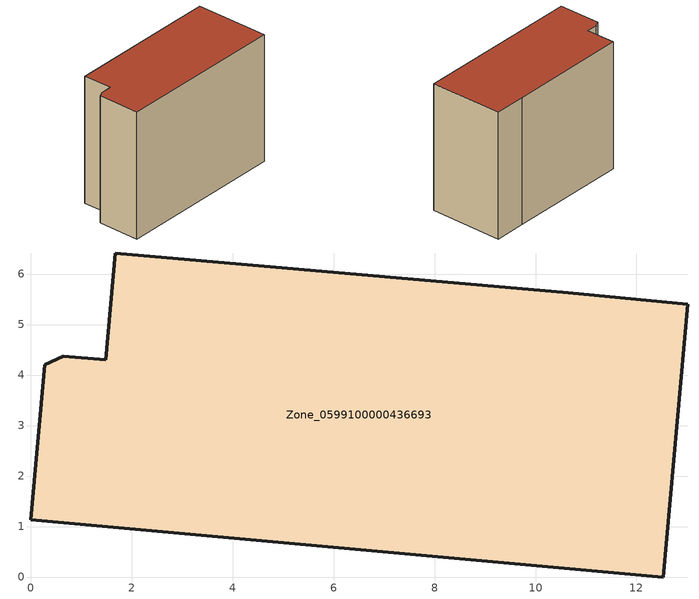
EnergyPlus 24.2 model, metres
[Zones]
Zone_0599100000436693
 floor ground (C_G): 1.49,4.3 1.68,6.42 10.65,5.63 13.02,5.4 12.53,0 0,1.14 0.28,4.2 0.65,4.38 z0
 wall outside (C_F): 0,1.14 12.53,0 13.02,5.4 10.65,5.63 1.68,6.42 1.49,4.3 0.65,4.38 0.28,4.2 0,1.14 z0:9.54
 roof outside (C_R): 0.65,4.38 0.28,4.2 0,1.14 12.53,0 13.02,5.4 10.65,5.63 1.68,6.42 1.49,4.3 z9.54
[BUILDING]
Pand.0599100000436693: North Axis=0; Terrain=City; Loads Convergence Tolerance Value=0.04; Temperature Convergence Tolerance Value=0.4; Solar Distribution=FullExterior; Maximum Number of Warmup Days=25; Minimum Number of Warmup Days=1
[Site:Location]
Rotterdam.The.Hague.AP_ZH_NLD Design_Conditions: Latitude=51.96; Longitude=4.45; Time Zone=1; Elevation=-4.5
[SITE:GROUNDTEMPERATURE:BUILDINGSURFACE]
18, 18, 18, 18, 18, 18, 18, 18, 18, 18, 18, 18
[MATERIAL] Thermal Absorptance=0.9; Solar Absorptance=0.7; Visible Absorptance=0.7
Name | Roughness | Thickness | Conductivity | Density | Specific Heat
G.TI.2006-2014 | MediumSmooth | 0.15 | 0.06 | 540 | 1210
F.TI.2006-2014 | Rough | 0.3 | 0.12 | 1920 | 840
R.TI.2006-2014 | MediumRough | 0.2 | 0.08 | 1500 | 1000
[CONSTRUCTION]
C_G: G.TI.2006-2014
C_F: F.TI.2006-2014
C_R: R.TI.2006-2014
[ZONE]
Zone_0599100000436693: Type=1; Multiplier=1; Ceiling Height=Autocalculate; Volume=Autocalculate; Floor Area=autocalculate; Part of Total Floor Area=Yes
[ZONEINFILTRATION:DESIGNFLOWRATE]
Infil_Zone_0599100000436693: Zone or ZoneList or Space or SpaceList=Zone_0599100000436693; Schedule=AlwaysOn; Design Flow Rate Calculation Method=Flow/Area; Flow Rate per Floor Area=0.0015; Constant Term Coefficient=1; Temperature Term Coefficient=0; Velocity Term Coefficient=0; Velocity Squared Term Coefficient=0
[HVACTEMPLATE:ZONE:IDEALLOADSAIRSYSTEM]
Zone_0599100000436693: Maximum Heating Supply Air Temperature=50; Minimum Cooling Supply Air Temperature=13; Maximum Heating Supply Air Humidity Ratio=0.0156; Minimum Cooling Supply Air Humidity Ratio=0.0077; Heating Limit=NoLimit; Cooling Limit=NoLimit; Dehumidification Control Type=ConstantSensibleHeatRatio; Cooling Sensible Heat Ratio=0.7; Dehumidification Setpoint=60; Humidification Control Type=None; Humidification Setpoint=30; Outdoor Air Method=None; Outdoor Air Flow Rate per Person=0.00944; Outdoor Air Flow Rate per Zone Floor Area=0; Outdoor Air Flow Rate per Zone=0; Demand Controlled Ventilation Type=None; Outdoor Air Economizer Type=NoEconomizer; Heat Recovery Type=None; Sensible Heat Recovery Effectiveness=0.7; Latent Heat Recovery Effectiveness=0.65
[ZONECONTROL:THERMOSTAT]
ThermostatControl_Zone_0599100000436693: Zone or ZoneList=Zone_0599100000436693; Control Type Schedule=DualSetpointControlType; Control 1=Thermostat_Zone_0599100000436693; Temperature Difference Between Cutout And Setpoint=0
[THERMOSTATSETPOINT:DUALSETPOINT]
Thermostat_Zone_0599100000436693: Heating Setpoint Temperature Schedule=HeatingSetpoint_Zone_0599100000436693; Cooling Setpoint Temperature Schedule=CoolingSetpoint_Zone_0599100000436693
[SCHEDULE:COMPACT]
HeatingSetpoint_Zone_0599100000436693: Through: 12/31, For: AllDays, Until: 24:00, 21
CoolingSetpoint_Zone_0599100000436693: Through: 12/31, For: AllDays, Until: 24:00, 24
DualSetpointControlType: Through: 12/31, For: AllDays, Until: 24:00, 4
AlwaysOn: Through: 12/31, For: AllDays, Until: 24:00, 1
